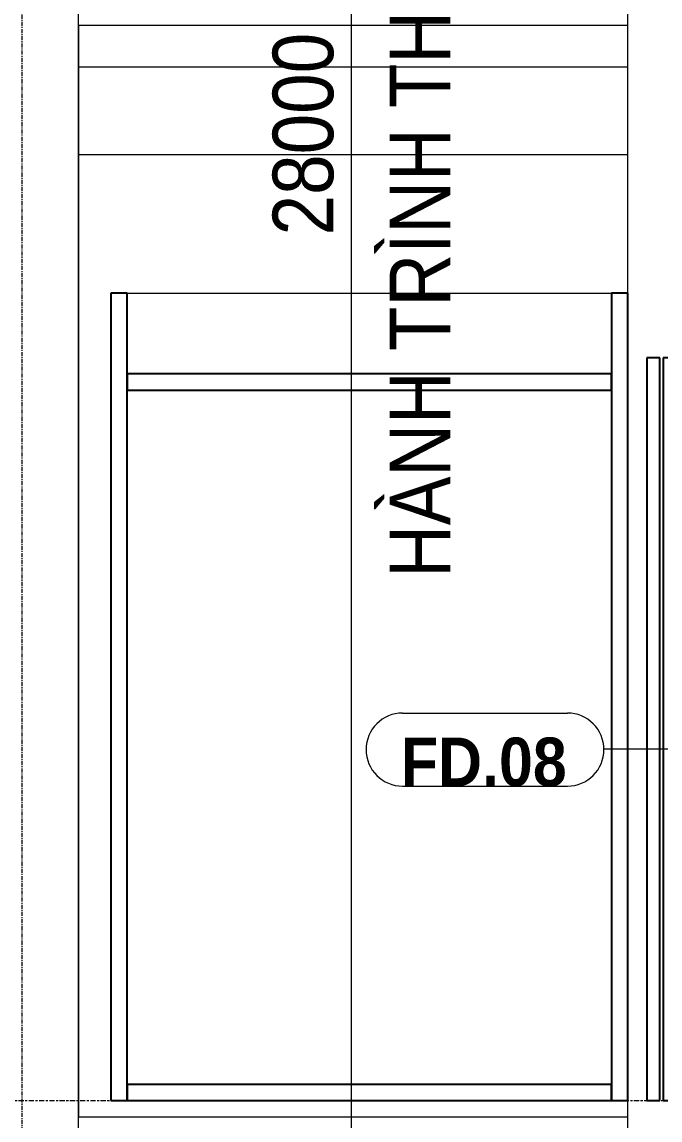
# Model space of a CAD drawing. Header units: millimetres. Extents: x -54951 to -22308, y -6558 to 34550.
# Drawn here: x -51437 to -49462, y 8940 to 12340 of the extents above; entities that cross this region are included whole.
import ezdxf

# ---------------------------------------------------------------- set-up
doc = ezdxf.new("R2010")
doc.units = ezdxf.units.MM
doc.linetypes.add('Centre', pattern=[31.75, 6.35, -4.7625, 15.875, -4.7625])
doc.linetypes.add('Grid Line', pattern=[22.225, 12.7, -3.175, 3.175, -3.175])
for name, color, linetype, lineweight in [('0-1', 7, 'Continuous', 5), ('A-ANNO-DIMS', 211, 'Continuous', 9), ('A-ANNO-DIMS-75', 211, 'Continuous', 9), ('A-DOOR', 31, 'Continuous', 18), ('A-DOOR-1', 31, 'Continuous', 25), ('A-DOOR-IDEN', 31, 'Continuous', 9), ('A-FLOR-LEVL-2', 51, 'Centre', 9), ('A-WALL', 113, 'Continuous', 18), ('S-BEAM-3', 250, 'Continuous', 18), ('S-COLS-1', 250, 'Continuous', 18), ('S-GRID-1', 1, 'Grid Line', 9)]:
    doc.layers.add(name, color=color, linetype=linetype, lineweight=lineweight)
doc.styles.add('Arial_B', font='arialbd.ttf', dxfattribs={"width": 0.9, "height": 150})
doc.styles.add('UTM Avo', font='', dxfattribs={"width": 0.9, "height": 187.5})
doc.styles.get('UTM Avo').set_extended_font_data('UTM Avo')
doc.dimstyles.new('1_Dim_chi_tiet_2_5', dxfattribs={"dimscale": 304.8, "dimtxt": 187.368928, "dimasz": 0.295276, "dimexe": 0.246063, "dimexo": 0.0625, "dimgap": 0.024606, "dimtad": 1, "dimdec": 0, "dimrnd": 5, "dimzin": 0, "dimdsep": 46, "dimtxsty": 'UTM Avo', "dimblk1": 'OBLIQUE', "dimblk2": 'OBLIQUE', "dimsah": 1, "dimcen": 0.09, "dimdle": 0.246063, "dimazin": 0, "dimtfac": 1, "dimtdec": 4, "dimtix": 1, "dimtmove": 0, "dimatfit": 3, "dimfxl": 0.492126, "dimfxlon": 1, "dimtvp": 1, "dimtolj": 1, "dimtzin": 0, "dimarcsym": 2})

# ---------------------------------------------------------------- blocks, each defined once
blk = doc.blocks.new('NCV_TKTC_KET CAU_rvt-1-TKCS_THANG MÁY TM3 - MẶT CẮT')
at = {"layer": 'S-BEAM-3'}
for p, q in [((-51261.9, 12330), (-49561.9, 12330)), ((-51261.9, 12330), (-51261.9, 11930)), ((-49561.9, 11930), (-49561.9, 12330)), ((-51261.9, 11930), (-49561.9, 11930))]:
    blk.add_line(p, q, dxfattribs=at)
at = {"layer": 'S-COLS-1'}
for p, q in [((-51261.9, -2350), (-51261.9, 29350)), ((-49561.9, 11500), (-49561.9, 12400)), ((-49561.9, 8100), (-49561.9, 9000))]:
    blk.add_line(p, q, dxfattribs=at)
blk = doc.blocks.new('Thang may HIEN - Dài x Rộng - 2000x2000-V1-TKCS_THANG MÁY TM3 - MẶT CẮT')
at = {"layer": 'A-DOOR'}
for p, q in [((-51111.9, 11500), (-49611.9, 11500)), ((-49141.9, 11290), (-49141.9, 9000)), ((-49137.9, 10205.9), (-49141.9, 10205.9)), ((-49137.9, 10205.9), (-49137.9, 9805.9)), ((-49141.9, 9805.9), (-49137.9, 9805.9)), ((-49141.9, 9000), (-49151.9, 9000))]:
    blk.add_line(p, q, dxfattribs=at)
at = {"layer": 'A-DOOR-1'}
for p, q in [((-49161.9, 11580), (-49161.9, 11300)), ((-49141.9, 11580), (-49161.9, 11580)), ((-49141.9, 11290), (-49141.9, 11580)), ((-51111.9, 11500), (-51161.9, 11500)), ((-51161.9, 11500), (-51161.9, 9000)), ((-51111.9, 9000), (-51111.9, 11500)), ((-49561.9, 11500), (-49611.9, 11500)), ((-49611.9, 11500), (-49611.9, 9000)), ((-49561.9, 9000), (-49561.9, 11500)), ((-49361.9, 11340), (-49401.9, 11340)), ((-49401.9, 11340), (-49401.9, 9000)), ((-49361.9, 11300), (-49361.9, 11340)), ((-49462.3, 11300), (-49502.3, 11300)), ((-49502.3, 11300), (-49502.3, 9000)), ((-49462.3, 9000), (-49462.3, 11300)), ((-49412.3, 11300), (-49452.3, 11300)), ((-49452.3, 11300), (-49452.3, 9000)), ((-49412.3, 9000), (-49412.3, 11300)), ((-49161.9, 11300), (-49361.9, 11300)), ((-49290.9, 11215.5), (-49141.9, 11290)), ((-49611.9, 11250), (-51111.9, 11250)), ((-51111.9, 11250), (-51111.9, 11200)), ((-49611.9, 11200), (-49611.9, 11250)), ((-51111.9, 11200), (-49611.9, 11200)), ((-49290.9, 9000), (-49290.9, 11215.5)), ((-49611.9, 9050), (-51111.9, 9050)), ((-51111.9, 9050), (-51111.9, 9000)), ((-49611.9, 9000), (-49611.9, 9050)), ((-51161.9, 9000), (-51111.9, 9000)), ((-51111.9, 9000), (-49611.9, 9000)), ((-49611.9, 9000), (-49561.9, 9000)), ((-49502.3, 9000), (-49462.3, 9000)), ((-49452.3, 9000), (-49412.3, 9000)), ((-49401.9, 9000), (-49290.9, 9000))]:
    blk.add_line(p, q, dxfattribs=at)
blk = doc.blocks.new('STN_Door Tag - STN_Door Tag-1788670-TKCS_THANG MÁY TM3 - MẶT CẮT')
at = {"layer": 'A-DOOR-IDEN'}
for p, q in [((-46635.1, 30822.2), (-46125.1, 30822.2)), ((-46635.1, 30595.8), (-46125.1, 30595.8))]:
    blk.add_line(p, q, dxfattribs=at)
for centre, start, end in [((-46635.1, 30709), 90, 270), ((-46125.1, 30709), 270, 90)]:
    blk.add_arc(centre, 113.2, start, end, dxfattribs=at)
blk = doc.blocks.new('DIMBLOCK14-TKCS_THANG MÁY TM3 - MẶT CẮT')
at = {"layer": 'A-ANNO-DIMS-75', "lineweight": 25}
for p, q in [((-50417.4, 26000), (-50462.4, 26045)), ((-50417.4, 26000), (-50372.4, 25955)), ((-50417.4, -2000), (-50462.4, -1955)), ((-50417.4, -2000), (-50372.4, -2045))]:
    blk.add_line(p, q, dxfattribs=at)
at = {"layer": 'A-ANNO-DIMS-75'}
for p, q in [((-50567.4, 26000), (-50342.4, 26000)), ((-50417.4, 26000), (-50567.4, 26000)), ((-50417.4, -2075), (-50417.4, 26000)), ((-50567.4, -2000), (-50342.4, -2000)), ((-50417.4, -2000), (-50567.4, -2000))]:
    blk.add_line(p, q, dxfattribs=at)
at = {"layer": 'A-ANNO-DIMS-75', "color": 0, "char_height": 187.5, "attachment_point": 1, "rotation": 90, "line_spacing_factor": 1.110334, "style": 'UTM Avo'}
for s, insert, width in [('HÀNH TRÌNH THANG MÁY', (-50299, 10619), 3314.348), ('28000', (-50661, 11679), 770.294)]:
    blk.add_mtext(s, dxfattribs=dict(at, insert=insert, width=width))
blk = doc.blocks.new('_Oblique')
at = {"color": 0, "linetype": 'ByBlock', "lineweight": -2}
blk.add_line((-0.5, -0.5), (0.5, 0.5), dxfattribs=at)

msp = doc.modelspace()

# ---------------------------------------------------------------- linework, layer by layer
at = {"layer": 'A-DOOR-IDEN'}
msp.add_line((-49211.1, 10087.9), (-49635.4, 10087.9), dxfattribs=at)
at = {"layer": 'A-FLOR-LEVL-2'}
msp.add_line((-54951.2, 9000), (-41640.6, 9000), dxfattribs=at)
at = {"layer": 'A-WALL'}
for p, q in [((-49561.9, 12200), (-51261.9, 12200)), ((-51261.9, 12200), (-51261.9, 8950)), ((-49561.9, 11500), (-49561.9, 12200)), ((-49561.9, 8950), (-49561.9, 9000)), ((-51261.9, 8950), (-49561.9, 8950))]:
    msp.add_line(p, q, dxfattribs=at)
at = {"layer": 'S-GRID-1'}
msp.add_line((-51436.9, -4007.7), (-51436.9, 32417.5), dxfattribs=at)

# ---------------------------------------------------------------- block references
at = {"layer": '0-1'}
msp.add_blockref('NCV_TKTC_KET CAU_rvt-1-TKCS_THANG MÁY TM3 - MẶT CẮT', (0, 0), dxfattribs=at)
at = {"layer": 'A-DOOR'}
msp.add_blockref('Thang may HIEN - Dài x Rộng - 2000x2000-V1-TKCS_THANG MÁY TM3 - MẶT CẮT', (0, 0), dxfattribs=at)
at = {"layer": 'A-DOOR-IDEN'}
msp.add_blockref('STN_Door Tag - STN_Door Tag-1788670-TKCS_THANG MÁY TM3 - MẶT CẮT', (-3623.6, -20621.9), dxfattribs=at)

# ---------------------------------------------------------------- texts
at = {"layer": 'A-DOOR-IDEN', "insert": (-50007.5, 10048.2), "char_height": 150, "width": 527.175, "attachment_point": 5, "line_spacing_factor": 0.936439, "style": 'Arial_B'}
msp.add_mtext('\\pt3.375,6.75,10.125,13.5,16.875,20.25,23.625,27,30.375,33.75,37.125,40.5,43.875,47.25,50.625,54,57.375,60.75,64.125,67.5,70.875,74.25,77.625,81,84.375,87.75,91.125,94.5,97.875,101.25,104.625,108;FD.08', dxfattribs=at)

# ---------------------------------------------------------------- dimensions: what is measured, and where the dimension line sits
at = {"layer": 'A-ANNO-DIMS'}
dim = msp.add_linear_dim(base=(-50417.4, 26000), p1=(-50567.4, -2000), p2=(-50567.4, 26000), angle=90, text='<>\\XHÀNH TRÌNH THANG MÁY', dimstyle='1_Dim_chi_tiet_2_5', override={"dimpost": '<>', "dimfxl": 28000}, dxfattribs=at)
dim.commit()
dim.dimension.update_dxf_attribs({"geometry": 'DIMBLOCK14-TKCS_THANG MÁY TM3 - MẶT CẮT', "text_midpoint": (-50417.4, 12000)})

doc.saveas('drawing.dxf')
